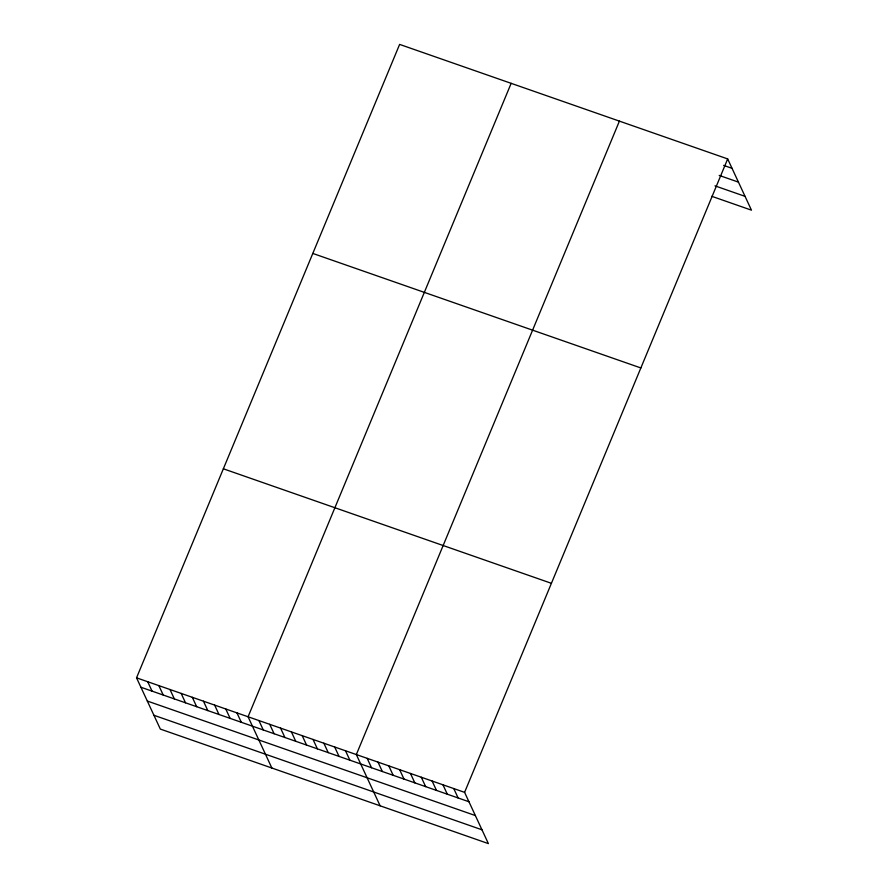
<?xml version="1.0" encoding="UTF-8"?>
<svg xmlns="http://www.w3.org/2000/svg" width="888" height="888" viewBox="0 0 888 888"><rect width="100%" height="100%" fill="white"/><g stroke="black" fill="none" stroke-linecap="round" stroke-linejoin="round"><path stroke-width="1.33" d="M136.541 677.833L464.591 792.351L488.378 843.6L160.328 729.081L136.541 677.833L399.622 44.4L727.672 158.919L751.459 210.167L711.765 196.304M511.155 83.339L248.074 716.771L271.861 768.02M619.413 121.123L356.332 754.567L380.12 805.805M464.591 792.351L727.672 158.919M723.62 165.379L732.034 168.32M719.202 175.413L738.45 182.129M714.984 185.858L745.054 196.359M312.798 253.435L640.859 367.954M223.354 468.797L551.415 583.316M140.903 687.234L468.964 801.753M147.308 701.043L475.369 815.561M153.913 715.273L481.973 829.792M453.768 788.577L458.13 797.979M442.946 784.792L447.308 794.194M432.112 781.018L436.485 790.42M421.289 777.233L425.652 786.635M410.467 773.459L414.829 782.861M399.644 769.674L404.007 779.087M388.811 765.9L393.173 775.302M377.988 762.126L382.351 771.528M367.166 758.341L371.528 767.743M345.51 750.782L349.872 760.184M334.687 747.008L339.05 756.41M323.854 743.223L328.227 752.624M313.031 739.449L317.393 748.85M302.209 735.664L306.571 745.065M291.386 731.89L295.748 741.291M280.553 728.105L284.915 737.506M269.73 724.331L274.092 733.732M258.908 720.557L263.27 729.958M236.93 712.875L241.292 722.277M225.774 708.99L230.136 718.392M214.619 705.094L218.981 714.496M203.463 701.198L207.825 710.6M192.308 697.302L196.67 706.704M181.152 693.406L185.514 702.808M169.997 689.521L174.37 698.923M158.852 685.625L163.214 695.027M147.697 681.729L152.059 691.13"/></g></svg>
